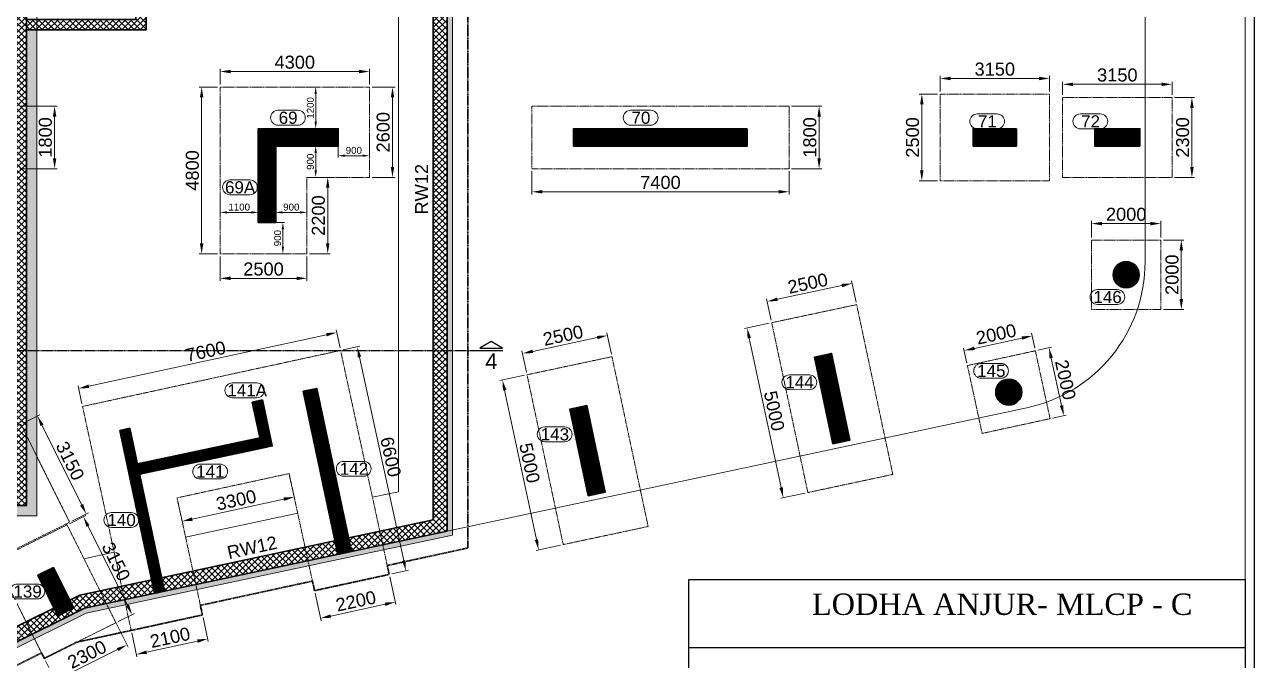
# Model space of a CAD drawing. Header units: millimetres. Extents: x 99112 to 332273, y 431815 to 552227.
# Drawn here: x 214210 to 249608, y 498788 to 517099 of the extents above; entities that cross this region are included whole.
import ezdxf
from ezdxf.enums import TextEntityAlignment as Align

# ---------------------------------------------------------------- set-up
doc = ezdxf.new("R2010")
doc.units = ezdxf.units.MM
doc.header["$LTSCALE"] = 100
doc.header["$MEASUREMENT"] = 0
doc.linetypes.add('HIDDEN', pattern=[0.375, 0.25, -0.125])
for name, color, linetype, lineweight in [('COL HATCH', 67, 'Continuous', 25), ('colno', 11, 'Continuous', 15), ('COLUMN', 84, 'Continuous', 30), ('DIM', 8, 'Continuous', 13), ('FOOTING', 12, 'HIDDEN', 20), ('HATCH', 251, 'Continuous', 9), ('PEDESTAL HATCH', 59, 'Continuous', 13), ('RAFT', 42, 'HIDDEN', 30), ('RET WALL', 31, 'Continuous', 30), ('RET WALL HATCH', 57, 'Continuous', 13), ('SUNK', 251, 'Continuous', 9), ('TEXT', 255, 'Continuous', 25)]:
    doc.layers.add(name, color=color, linetype=linetype, lineweight=lineweight)
doc.layers.add('sec', color=2, linetype='Continuous')
doc.layers.add('SHEET', color=7, linetype='Continuous')
doc.styles.add('ARIAL', font='arial.ttf')
doc.styles.add('STYLE3', font='times.ttf', dxfattribs={"width": 0.8, "height": 12})
doc.dimstyles.new('100', dxfattribs={"dimscale": 100, "dimtxt": 2, "dimasz": 2, "dimexe": 0.5, "dimexo": 0.5, "dimgap": 0.5, "dimtad": 1, "dimdec": 0, "dimzin": 3, "dimdsep": 46, "dimtxsty": 'ARIAL', "dimcen": 0, "dimdle": 1, "dimclrd": 256, "dimclre": 256, "dimclrt": 4, "dimadec": 0, "dimazin": 0, "dimtfac": 1, "dimtdec": 0, "dimtmove": 0, "dimatfit": 3, "dimfxl": 0, "dimtolj": 1, "dimtzin": 0, "dimlwd": -1, "dimlwe": -1, "dimarcsym": 0})
doc.dimstyles.new('150', dxfattribs={"dimscale": 150, "dimtxt": 2.5, "dimasz": 2, "dimexe": 0.5, "dimexo": 0.5, "dimgap": 0.5, "dimtad": 1, "dimdec": 0, "dimzin": 3, "dimdsep": 46, "dimtxsty": 'ARIAL', "dimcen": 0, "dimdle": 1, "dimclrd": 256, "dimclre": 256, "dimclrt": 4, "dimadec": 0, "dimazin": 0, "dimtfac": 1, "dimtdec": 0, "dimtmove": 0, "dimatfit": 3, "dimfxl": 0, "dimtolj": 1, "dimtzin": 0, "dimlwd": -1, "dimlwe": -1, "dimarcsym": 0})
pattern_1 = [(45, (52825.942, -183310.497), (-8.83883476, 8.83883476), [])]

# ---------------------------------------------------------------- blocks, each defined once
blk = doc.blocks.new('*D120')
at = {"layer": 'DIM', "transparency": 16777216}
for p, q in [((240561, 515174), (240561, 515622)), ((243411, 515547), (240861, 515547)), ((243711, 515174), (243711, 515622))]:
    blk.add_line(p, q, dxfattribs=at)
for points in [[(240861, 515597), (240861, 515497), (240561, 515547)], [(243411, 515497), (243411, 515597), (243711, 515547)]]:
    blk.add_solid(points, dxfattribs=at)
at = {"layer": 'DIM', "color": 4, "transparency": 16777216, "insert": (242136, 515814), "char_height": 375, "attachment_point": 5, "style": 'ARIAL'}
blk.add_mtext('\\A1;3150', dxfattribs=at)
blk = doc.blocks.new('*D121')
at = {"layer": 'DIM', "transparency": 16777216}
for p, q in [((244087, 515074), (244087, 515453)), ((247237, 515074), (247237, 515453)), ((244387, 515378), (246937, 515378))]:
    blk.add_line(p, q, dxfattribs=at)
for points in [[(244387, 515428), (244387, 515328), (244087, 515378)], [(246937, 515328), (246937, 515428), (247237, 515378)]]:
    blk.add_solid(points, dxfattribs=at)
at = {"layer": 'DIM', "color": 4, "transparency": 16777216, "insert": (245662, 515645), "char_height": 375, "attachment_point": 5, "style": 'ARIAL'}
blk.add_mtext('\\A1;3150', dxfattribs=at)
blk = doc.blocks.new('*D122')
at = {"layer": 'DIM', "transparency": 16777216}
for p, q in [((247312, 514999), (247884, 514999)), ((247809, 514699), (247809, 512999)), ((247312, 512699), (247884, 512699))]:
    blk.add_line(p, q, dxfattribs=at)
for points in [[(247859, 514699), (247759, 514699), (247809, 514999)], [(247759, 512999), (247859, 512999), (247809, 512699)]]:
    blk.add_solid(points, dxfattribs=at)
at = {"layer": 'DIM', "color": 4, "transparency": 16777216, "insert": (247542, 513849), "char_height": 375, "attachment_point": 5, "rotation": 90, "style": 'ARIAL'}
blk.add_mtext('\\A1;2300', dxfattribs=at)
blk = doc.blocks.new('*D123')
at = {"layer": 'DIM', "transparency": 16777216}
for p, q in [((240486, 515099), (239960, 515099)), ((240035, 514799), (240035, 512899)), ((240486, 512599), (239960, 512599))]:
    blk.add_line(p, q, dxfattribs=at)
for points in [[(240085, 514799), (239985, 514799), (240035, 515099)], [(239985, 512899), (240085, 512899), (240035, 512599)]]:
    blk.add_solid(points, dxfattribs=at)
at = {"layer": 'DIM', "color": 4, "transparency": 16777216, "insert": (239769, 513849), "char_height": 375, "attachment_point": 5, "rotation": 90, "style": 'ARIAL'}
blk.add_mtext('\\A1;2500', dxfattribs=at)
blk = doc.blocks.new('*D124')
at = {"layer": 'DIM', "transparency": 16777216}
for p, q in [((244917, 510970), (244917, 511443)), ((245217, 511368), (246617, 511368)), ((246917, 510970), (246917, 511443))]:
    blk.add_line(p, q, dxfattribs=at)
for points in [[(245217, 511418), (245217, 511318), (244917, 511368)], [(246617, 511318), (246617, 511418), (246917, 511368)]]:
    blk.add_solid(points, dxfattribs=at)
at = {"layer": 'DIM', "color": 4, "transparency": 16777216, "insert": (245917, 511634), "char_height": 375, "attachment_point": 5, "style": 'ARIAL'}
blk.add_mtext('\\A1;2000', dxfattribs=at)
blk = doc.blocks.new('*D125')
at = {"layer": 'DIM', "transparency": 16777216}
for p, q in [((246992, 510895), (247579, 510895)), ((247504, 510595), (247504, 509195)), ((246992, 508895), (247579, 508895))]:
    blk.add_line(p, q, dxfattribs=at)
for points in [[(247554, 510595), (247454, 510595), (247504, 510895)], [(247454, 509195), (247554, 509195), (247504, 508895)]]:
    blk.add_solid(points, dxfattribs=at)
at = {"layer": 'DIM', "color": 4, "transparency": 16777216, "insert": (247238, 509895), "char_height": 375, "attachment_point": 5, "rotation": 90, "style": 'ARIAL'}
blk.add_mtext('\\A1;2000', dxfattribs=at)
blk = doc.blocks.new('*D126')
at = {"layer": 'DIM', "transparency": 16777216}
for p, q in [((242916, 508071), (241547, 507774)), ((243286, 507777), (243193, 508208)), ((241332, 507353), (241238, 507784))]:
    blk.add_line(p, q, dxfattribs=at)
for points in [[(242926, 508022), (242905, 508120), (243209, 508135)], [(241537, 507823), (241558, 507725), (241254, 507711)]]:
    blk.add_solid(points, dxfattribs=at)
at = {"layer": 'DIM', "color": 4, "transparency": 16777216, "insert": (242175, 508183), "char_height": 375, "attachment_point": 5, "rotation": 12.2463, "style": 'ARIAL'}
blk.add_mtext('\\A1;2000', dxfattribs=at)
blk = doc.blocks.new('*D127')
at = {"layer": 'DIM', "transparency": 16777216}
for p, q in [((243375, 507720), (243770, 507806)), ((243760, 507497), (244057, 506128)), ((243800, 505765), (244194, 505851))]:
    blk.add_line(p, q, dxfattribs=at)
for points in [[(243809, 507507), (243711, 507486), (243697, 507790)], [(244008, 506118), (244106, 506139), (244121, 505835)]]:
    blk.add_solid(points, dxfattribs=at)
at = {"layer": 'DIM', "color": 4, "transparency": 16777216, "insert": (244169, 506869), "char_height": 375, "attachment_point": 5, "rotation": 282.2463, "style": 'ARIAL'}
blk.add_mtext('\\A1;2000', dxfattribs=at)
blk = doc.blocks.new('*D155')
at = {"layer": 'DIM', "transparency": 16777216}
for p, q in [((214075, 514749), (215149, 514749)), ((215074, 514449), (215074, 513249)), ((214075, 512949), (215149, 512949))]:
    blk.add_line(p, q, dxfattribs=at)
for points in [[(215124, 514449), (215024, 514449), (215074, 514749)], [(215024, 513249), (215124, 513249), (215074, 512949)]]:
    blk.add_solid(points, dxfattribs=at)
at = {"layer": 'DIM', "color": 4, "transparency": 16777216, "insert": (214807, 513849), "char_height": 375, "attachment_point": 5, "rotation": 90, "style": 'ARIAL'}
blk.add_mtext('\\A1;1800', dxfattribs=at)
blk = doc.blocks.new('*D157')
at = {"layer": 'DIM', "transparency": 16777216}
for p, q in [((219837, 515374), (219837, 515822)), ((223837, 515747), (220137, 515747)), ((224137, 515374), (224137, 515822))]:
    blk.add_line(p, q, dxfattribs=at)
for points in [[(220137, 515797), (220137, 515697), (219837, 515747)], [(223837, 515697), (223837, 515797), (224137, 515747)]]:
    blk.add_solid(points, dxfattribs=at)
at = {"layer": 'DIM', "color": 4, "transparency": 16777216, "insert": (221987, 516014), "char_height": 375, "attachment_point": 5, "style": 'ARIAL'}
blk.add_mtext('\\A1;4300', dxfattribs=at)
blk = doc.blocks.new('*D158')
at = {"layer": 'DIM', "transparency": 16777216}
for p, q in [((224212, 515299), (224875, 515299)), ((224800, 514999), (224800, 512999)), ((224212, 512699), (224875, 512699))]:
    blk.add_line(p, q, dxfattribs=at)
for points in [[(224850, 514999), (224750, 514999), (224800, 515299)], [(224750, 512999), (224850, 512999), (224800, 512699)]]:
    blk.add_solid(points, dxfattribs=at)
at = {"layer": 'DIM', "color": 4, "transparency": 16777216, "insert": (224533, 513999), "char_height": 375, "attachment_point": 5, "rotation": 90, "style": 'ARIAL'}
blk.add_mtext('\\A1;2600', dxfattribs=at)
blk = doc.blocks.new('*D159')
at = {"layer": 'DIM', "transparency": 16777216}
for p, q in [((219762, 515299), (219231, 515299)), ((219306, 510799), (219306, 514999)), ((219762, 510499), (219231, 510499))]:
    blk.add_line(p, q, dxfattribs=at)
for points in [[(219356, 514999), (219256, 514999), (219306, 515299)], [(219256, 510799), (219356, 510799), (219306, 510499)]]:
    blk.add_solid(points, dxfattribs=at)
at = {"layer": 'DIM', "color": 4, "transparency": 16777216, "insert": (219040, 512899), "char_height": 375, "attachment_point": 5, "rotation": 90, "style": 'ARIAL'}
blk.add_mtext('\\A1;4800', dxfattribs=at)
blk = doc.blocks.new('*D160')
at = {"layer": 'DIM', "transparency": 16777216}
for p, q in [((219837, 510424), (219837, 509716)), ((222337, 510424), (222337, 509716)), ((220137, 509791), (222037, 509791))]:
    blk.add_line(p, q, dxfattribs=at)
for points in [[(220137, 509841), (220137, 509741), (219837, 509791)], [(222037, 509741), (222037, 509841), (222337, 509791)]]:
    blk.add_solid(points, dxfattribs=at)
at = {"layer": 'DIM', "color": 4, "transparency": 16777216, "insert": (221087, 510057), "char_height": 375, "attachment_point": 5, "style": 'ARIAL'}
blk.add_mtext('\\A1;2500', dxfattribs=at)
blk = doc.blocks.new('*D161')
at = {"layer": 'DIM', "transparency": 16777216}
for p, q in [((222412, 512699), (223010, 512699)), ((222935, 512399), (222935, 510799)), ((222412, 510499), (223010, 510499))]:
    blk.add_line(p, q, dxfattribs=at)
for points in [[(222985, 512399), (222885, 512399), (222935, 512699)], [(222885, 510799), (222985, 510799), (222935, 510499)]]:
    blk.add_solid(points, dxfattribs=at)
at = {"layer": 'DIM', "color": 4, "transparency": 16777216, "insert": (222668, 511599), "char_height": 375, "attachment_point": 5, "rotation": 90, "style": 'ARIAL'}
blk.add_mtext('\\A1;2200', dxfattribs=at)
blk = doc.blocks.new('*D265')
at = {"layer": 'DIM', "transparency": 16777216}
for p, q in [((214170, 505622), (214647, 505859)), ((214713, 505557), (215850, 503275)), ((215574, 502802), (216051, 503039))]:
    blk.add_line(p, q, dxfattribs=at)
for points in [[(214758, 505580), (214669, 505535), (214580, 505826)], [(215805, 503252), (215895, 503297), (215984, 503006)]]:
    blk.add_solid(points, dxfattribs=at)
at = {"layer": 'DIM', "color": 4, "transparency": 16777216, "insert": (215520, 504535), "char_height": 375, "attachment_point": 5, "rotation": 296.467, "style": 'ARIAL'}
blk.add_mtext('\\A1;3150', dxfattribs=at)
blk = doc.blocks.new('*D266')
at = {"layer": 'DIM', "transparency": 16777216}
for p, q in [((215500, 502726), (215969, 502960)), ((216036, 502658), (217172, 500375)), ((216904, 499906), (217373, 500140))]:
    blk.add_line(p, q, dxfattribs=at)
for points in [[(216080, 502680), (215991, 502635), (215902, 502926)], [(217127, 500353), (217217, 500397), (217306, 500106)]]:
    blk.add_solid(points, dxfattribs=at)
at = {"layer": 'DIM', "color": 4, "transparency": 16777216, "insert": (216842, 501635), "char_height": 375, "attachment_point": 5, "rotation": 296.467, "style": 'ARIAL'}
blk.add_mtext('\\A1;3150', dxfattribs=at)
blk = doc.blocks.new('*D267')
at = {"layer": 'DIM', "transparency": 16777216}
for p, q in [((216870, 499806), (217188, 499166)), ((214811, 498780), (215129, 498141)), ((216886, 499100), (215364, 498342))]:
    blk.add_line(p, q, dxfattribs=at)
for points in [[(216908, 499055), (216864, 499144), (217155, 499233)], [(215342, 498387), (215387, 498297), (215096, 498208)]]:
    blk.add_solid(points, dxfattribs=at)
at = {"layer": 'DIM', "color": 4, "transparency": 16777216, "insert": (216006, 498960), "char_height": 375, "attachment_point": 5, "rotation": 26.467, "style": 'ARIAL'}
blk.add_mtext('\\A1;2300', dxfattribs=at)
blk = doc.blocks.new('*D268')
at = {"layer": 'DIM', "transparency": 16777216}
for p, q in [((216058, 506683), (222899, 508168)), ((223289, 507787), (223176, 508305)), ((215862, 506175), (215749, 506693))]:
    blk.add_line(p, q, dxfattribs=at)
for points in [[(222910, 508119), (222889, 508217), (223192, 508231)], [(216048, 506732), (216069, 506634), (215765, 506619)]]:
    blk.add_solid(points, dxfattribs=at)
at = {"layer": 'DIM', "color": 4, "transparency": 16777216, "insert": (219422, 507686), "char_height": 375, "attachment_point": 5, "rotation": 12.2463, "style": 'ARIAL'}
blk.add_mtext('\\A1;7600', dxfattribs=at)
blk = doc.blocks.new('*D269')
at = {"layer": 'DIM', "transparency": 16777216}
for p, q in [((223378, 507730), (223860, 507835)), ((223850, 507525), (225123, 501662)), ((224778, 501280), (225260, 501385))]:
    blk.add_line(p, q, dxfattribs=at)
for points in [[(223899, 507536), (223801, 507515), (223786, 507819)], [(225074, 501651), (225172, 501673), (225186, 501369)]]:
    blk.add_solid(points, dxfattribs=at)
at = {"layer": 'DIM', "color": 4, "transparency": 16777216, "insert": (224747, 504650), "char_height": 375, "attachment_point": 5, "rotation": 282.2463, "style": 'ARIAL'}
blk.add_mtext('\\A1;6600', dxfattribs=at)
blk = doc.blocks.new('*D270')
at = {"layer": 'DIM', "transparency": 16777216}
for p, q in [((224721, 501191), (224893, 500396)), ((222571, 500724), (222743, 499929)), ((224584, 500405), (223020, 500066))]:
    blk.add_line(p, q, dxfattribs=at)
for points in [[(224595, 500357), (224573, 500454), (224877, 500469)], [(223010, 500115), (223031, 500017), (222727, 500002)]]:
    blk.add_solid(points, dxfattribs=at)
at = {"layer": 'DIM', "color": 4, "transparency": 16777216, "insert": (223746, 500496), "char_height": 375, "attachment_point": 5, "rotation": 12.2463, "style": 'ARIAL'}
blk.add_mtext('\\A1;2200', dxfattribs=at)
blk = doc.blocks.new('*D271')
at = {"layer": 'DIM', "transparency": 16777216}
for p, q in [((219346, 500024), (219495, 499336)), ((217293, 499579), (217443, 498890)), ((219186, 499345), (217720, 499027))]:
    blk.add_line(p, q, dxfattribs=at)
for points in [[(219197, 499296), (219175, 499394), (219479, 499409)], [(217710, 499076), (217731, 498978), (217427, 498963)]]:
    blk.add_solid(points, dxfattribs=at)
at = {"layer": 'DIM', "color": 4, "transparency": 16777216, "insert": (218397, 499447), "char_height": 375, "attachment_point": 5, "rotation": 12.2463, "style": 'ARIAL'}
blk.add_mtext('\\A1;2100', dxfattribs=at)
blk = doc.blocks.new('*D272')
at = {"layer": 'DIM', "transparency": 16777216}
for p, q in [((221839, 504096), (221985, 503421)), ((218614, 503396), (218760, 502721)), ((221676, 503431), (219038, 502858))]:
    blk.add_line(p, q, dxfattribs=at)
for points in [[(221687, 503382), (221665, 503480), (221969, 503495)], [(219027, 502907), (219048, 502809), (218744, 502795)]]:
    blk.add_solid(points, dxfattribs=at)
at = {"layer": 'DIM', "color": 4, "transparency": 16777216, "insert": (220300, 503405), "char_height": 375, "attachment_point": 5, "rotation": 12.2463, "style": 'ARIAL'}
blk.add_mtext('\\A1;3300', dxfattribs=at)
blk = doc.blocks.new('*D273')
at = {"layer": 'DIM', "transparency": 16777216}
for p, q in [((235877, 509188), (237735, 509584)), ((238143, 509107), (238013, 509719)), ((235698, 508587), (235568, 509199))]:
    blk.add_line(p, q, dxfattribs=at)
for points in [[(237746, 509535), (237725, 509632), (238029, 509646)], [(235867, 509237), (235887, 509139), (235584, 509125)]]:
    blk.add_solid(points, dxfattribs=at)
at = {"layer": 'DIM', "color": 4, "transparency": 16777216, "insert": (236751, 509646), "char_height": 375, "attachment_point": 5, "rotation": 12.0174, "style": 'ARIAL'}
blk.add_mtext('\\A1;2500', dxfattribs=at)
blk = doc.blocks.new('*D274')
at = {"layer": 'DIM', "transparency": 16777216}
for p, q in [((235640, 508498), (234933, 508347)), ((235069, 508069), (235985, 503766)), ((236681, 503607), (235974, 503457))]:
    blk.add_line(p, q, dxfattribs=at)
for points in [[(235118, 508080), (235020, 508059), (235006, 508363)], [(235936, 503755), (236034, 503776), (236047, 503472)]]:
    blk.add_solid(points, dxfattribs=at)
at = {"layer": 'DIM', "color": 4, "transparency": 16777216, "insert": (235787, 505973), "char_height": 375, "attachment_point": 5, "rotation": 282.0174, "style": 'ARIAL'}
blk.add_mtext('\\A1;5000', dxfattribs=at)
blk = doc.blocks.new('stp layout 12-03-19')
at = {"layer": 'PEDESTAL HATCH'}
h = blk.add_hatch(dxfattribs=at)
h.set_pattern_fill('ANSI33', color=256, scale=1000, style=0)
h.set_pattern_definition([(45, (285009.31, 520902.9), (-176.7767, 176.7767), []), (45, (285186.1, 520902.9), (-176.7767, 176.7767), [125, -62.5])])
h.paths.add_polyline_path([(45610, 38360), (2450, 38360), (2450, 38210), (45460, 38210), (45460, 5123.4), (35024.9, 2902), (6395.8, -11351.3), (1546.4, -1611), (12736.3, 3960.1), (14777.9, -140.6), (18985.3, 1954.1), (21618.3, -3326), (21883.3, -3193.8), (19118.7, 2359.3), (14912.6, 261.8), (12936.7, 4230.6), (1345.3, -1543.6), (6328.3, -11552.5), (35074.7, 2759.3), (45610, 5002)])
h = blk.add_hatch(dxfattribs=at)
h.set_pattern_fill('ANSI33', color=256, scale=1000, style=0)
h.set_pattern_definition([(45, (52048.63, 152289.1), (-176.7767, 176.7767), []), (45, (52225.4, 152289.1), (-176.7767, 176.7767), [125, -62.5])])
h.paths.add_polyline_path([(2450, 5810), (4440, 5810), (4440, 5560), (33650, 5560), (33650, 19560), (33350, 19560), (33350, 5860), (2450, 5860)])
at = {"layer": 'RET WALL HATCH'}
h = blk.add_hatch(dxfattribs=at)
h.set_pattern_fill('ANSI37', color=256, scale=1000, style=0)
h.set_pattern_definition([(45, (285009.31, 661434.82), (-88.388348, 88.388348), []), (135, (285009.31, 661434.82), (-88.388348, -88.388348), [])])
h.paths.add_polyline_path([(33350, 37710), (36800, 37710), (36800, 37810), (45060, 37810), (45060, 5447.2), (34892, 3282.7), (21618.2, -3325.8), (18985.3, 1954.1), (14777.9, -140.6), (12735, 3962.6), (1546.4, -1611), (6395.8, -11351.3), (35024.9, 2902), (45460, 5123.4), (45460, 38210), (2450, 38210), (2450, 5860), (33350, 5860)])
h.paths.add_polyline_path([(32950, 25560), (14600, 25560), (14600, 31460), (32950, 31460)], flags=16)
h.paths.add_polyline_path([(32950, 31960), (14600, 31960), (14600, 37710), (32950, 37710)], flags=16)
h.paths.add_polyline_path([(32950, 25060), (32950, 19110), (14600, 19110), (14600, 25060)], flags=16)
h.paths.add_polyline_path([(32950, 18710), (32950, 6260), (24400, 6260), (24400, 18710)], flags=16)
h.paths.add_polyline_path([(24000, 18710), (24000, 6260), (14600, 6260), (14600, 18710)], flags=16)
h.paths.add_polyline_path([(14200, 25510), (2850, 25510), (2850, 25110), (14200, 25110), (14200, 19110), (2850, 19110), (2850, 18710), (14200, 18710), (14200, 6260), (2850, 6260), (2850, 37810), (14200, 37810), (14200, 31910), (2850, 31910), (2850, 31510), (14200, 31510)], flags=16)
h.paths.add_polyline_path([(18805.5, 1417.7), (21256.7, -3505.8), (17407.4, -5422.2), (14956.1, -498.7)], flags=16)
h.paths.add_polyline_path([(12555.5, 3425.8), (14416.1, -311.5), (17049.3, -5600.5), (6575.6, -10815), (2082, -1789.3), (10528, 2416.2)], flags=16)
h = blk.add_hatch(dxfattribs=at)
h.set_pattern_fill('ANSI37', color=256, scale=1000, style=0)
h.set_pattern_definition([(45, (-180912.04, -497388.57), (-88.388348, 88.388348), []), (135, (-180912.04, -497388.57), (-88.388348, -88.388348), [])])
h.paths.add_polyline_path([(33350, 19860), (36500, 19860), (36500, 34560), (36800, 34560), (36800, 19560), (33350, 19560)])
at = {"layer": 'FOOTING', "linetype": 'Continuous'}
for points in [[(43310.4, 6097.2), (44060, 6256.7), (44060, 21510)], [(37930.9, 4952), (41158.6, 5639.1)], [(35006.4, 4329.5), (35876.9, 4514.8)]]:
    blk.add_lwpolyline(points, dxfattribs=at)
at = {"layer": 'HATCH'}
blk.add_lwpolyline([(32445.9, 4310.2), (33865.3, 1459), (34798.2, 1923.4), (36068.6, 2199.2), (34504.9, 5335.3), (34594.4, 5379.9), (33650, 7276.8), (33650, 38810), (30400, 38810)], dxfattribs=at)
at = {"layer": 'PEDESTAL HATCH', "elevation": -389.1}
blk.add_lwpolyline([(2450, 38210), (2450, 38360), (45610, 38360), (45610, 5002), (35074.7, 2759.3), (6328.3, -11552.5), (1345.3, -1543.6)], dxfattribs=at)
at = {"layer": 'PEDESTAL HATCH'}
blk.add_lwpolyline([(33650, 19560), (33650, 5560), (4440, 5560)], dxfattribs=at)
at = {"layer": 'RAFT', "elevation": -389.1}
blk.add_lwpolyline([(46060, 24910), (46060, 4637.7), (43736.6, 4133.4), (43792.6, 3875.7), (41642.6, 3409), (41583.9, 3684.8), (38357.9, 2984.6), (38417.7, 2709.1), (34798.2, 1923.4), (33865.5, 1459), (33787.5, 1615.7), (29401, -568.1)], dxfattribs=at)
at = {"layer": 'RET WALL'}
for points in [[(34892, 3282.7), (45060, 5447.2), (45060, 37810), (36800, 37810), (36800, 37710), (33350, 37710), (33350, 5860), (2450, 5860), (2450, 38210), (45460, 38210), (45460, 5123.4), (35024.9, 2902), (6395.8, -11351.3), (1546.4, -1611), (12735, 3962.6), (14777.9, -140.6), (18985.3, 1954.1), (21618.2, -3325.8), (34892, 3282.7)], [(33350, 19860), (36500, 19860), (36500, 34560), (36800, 34560), (36800, 19560), (33350, 19560), (33350, 19860)]]:
    blk.add_lwpolyline(points, dxfattribs=at)
at = {"layer": 'TEXT', "style": 'ARIAL'}
for rotation, p in [(90, (44913.5, 14241.2)), (12.24631, (39176.4, 4315.4))]:
    blk.add_text('RW12', height=375, rotation=rotation, dxfattribs=at).set_placement(p)
blk = doc.blocks.new('*D398')
at = {"layer": 'DIM', "transparency": 16777216}
for p, q in [((228835, 507689), (230693, 508084)), ((231101, 507608), (230971, 508220)), ((228656, 507088), (228526, 507700))]:
    blk.add_line(p, q, dxfattribs=at)
for points in [[(230704, 508036), (230683, 508133), (230987, 508147)], [(228824, 507738), (228845, 507640), (228541, 507626)]]:
    blk.add_solid(points, dxfattribs=at)
at = {"layer": 'DIM', "color": 4, "transparency": 16777216, "insert": (229708, 508147), "char_height": 375, "attachment_point": 5, "rotation": 12.0174, "style": 'ARIAL'}
blk.add_mtext('\\A1;2500', dxfattribs=at)
blk = doc.blocks.new('*D399')
at = {"layer": 'DIM', "transparency": 16777216}
for p, q in [((228598, 506999), (227891, 506848)), ((228026, 506570), (228943, 502267)), ((229639, 502108), (228932, 501958))]:
    blk.add_line(p, q, dxfattribs=at)
for points in [[(228075, 506581), (227978, 506560), (227964, 506864)], [(228894, 502256), (228991, 502277), (229005, 501973)]]:
    blk.add_solid(points, dxfattribs=at)
at = {"layer": 'DIM', "color": 4, "transparency": 16777216, "insert": (228745, 504474), "char_height": 375, "attachment_point": 5, "rotation": 282.0174, "style": 'ARIAL'}
blk.add_mtext('\\A1;5000', dxfattribs=at)
blk = doc.blocks.new('*D401')
at = {"layer": 'DIM', "transparency": 16777216}
for p, q in [((236287, 514749), (237154, 514749)), ((237079, 513249), (237079, 514449)), ((236287, 512949), (237154, 512949))]:
    blk.add_line(p, q, dxfattribs=at)
for points in [[(237129, 514449), (237029, 514449), (237079, 514749)], [(237029, 513249), (237129, 513249), (237079, 512949)]]:
    blk.add_solid(points, dxfattribs=at)
at = {"layer": 'DIM', "color": 4, "transparency": 16777216, "insert": (236813, 513849), "char_height": 375, "attachment_point": 5, "rotation": 90, "style": 'ARIAL'}
blk.add_mtext('\\A1;1800', dxfattribs=at)
blk = doc.blocks.new('*D402')
at = {"layer": 'DIM', "transparency": 16777216}
for p, q in [((228812, 512874), (228812, 512209)), ((236212, 512874), (236212, 512209)), ((235912, 512284), (229112, 512284))]:
    blk.add_line(p, q, dxfattribs=at)
for points in [[(229112, 512334), (229112, 512234), (228812, 512284)], [(235912, 512234), (235912, 512334), (236212, 512284)]]:
    blk.add_solid(points, dxfattribs=at)
at = {"layer": 'DIM', "color": 4, "transparency": 16777216, "insert": (232512, 512551), "char_height": 375, "attachment_point": 5, "style": 'ARIAL'}
blk.add_mtext('\\A1;7400', dxfattribs=at)
blk = doc.blocks.new('*D667')
at = {"layer": 'DIM', "transparency": 16777216}
for p, q in [((222323, 515299), (222638, 515299)), ((222588, 514299), (222588, 515099)), ((222323, 514099), (222638, 514099))]:
    blk.add_line(p, q, dxfattribs=at)
for points in [[(222622, 515099), (222555, 515099), (222588, 515299)], [(222555, 514299), (222622, 514299), (222588, 514099)]]:
    blk.add_solid(points, dxfattribs=at)
at = {"layer": 'DIM', "color": 4, "transparency": 16777216, "insert": (222436, 514699), "char_height": 200, "attachment_point": 5, "rotation": 90, "style": 'ARIAL'}
blk.add_mtext('\\A1;1200', dxfattribs=at)
blk = doc.blocks.new('*D668')
at = {"layer": 'DIM', "transparency": 16777216}
for p, q in [((221437, 511962), (221437, 511640)), ((222337, 511962), (222337, 511640)), ((221637, 511690), (222137, 511690))]:
    blk.add_line(p, q, dxfattribs=at)
for points in [[(221637, 511724), (221637, 511657), (221437, 511690)], [(222137, 511657), (222137, 511724), (222337, 511690)]]:
    blk.add_solid(points, dxfattribs=at)
at = {"layer": 'DIM', "color": 4, "transparency": 16777216, "insert": (221887, 511842), "char_height": 200, "attachment_point": 5, "style": 'ARIAL'}
blk.add_mtext('\\A1;900', dxfattribs=at)
blk = doc.blocks.new('*D669')
at = {"layer": 'DIM', "transparency": 16777216}
for p, q in [((219837, 511962), (219837, 511640)), ((220937, 511962), (220937, 511640)), ((220737, 511690), (220037, 511690))]:
    blk.add_line(p, q, dxfattribs=at)
for points in [[(220037, 511724), (220037, 511657), (219837, 511690)], [(220737, 511657), (220737, 511724), (220937, 511690)]]:
    blk.add_solid(points, dxfattribs=at)
at = {"layer": 'DIM', "color": 4, "transparency": 16777216, "insert": (220387, 511842), "char_height": 200, "attachment_point": 5, "style": 'ARIAL'}
blk.add_mtext('\\A1;1100', dxfattribs=at)
blk = doc.blocks.new('*D670')
at = {"layer": 'DIM', "transparency": 16777216}
for p, q in [((222323, 513599), (222638, 513599)), ((222588, 513399), (222588, 512899)), ((222323, 512699), (222638, 512699))]:
    blk.add_line(p, q, dxfattribs=at)
for points in [[(222622, 513399), (222555, 513399), (222588, 513599)], [(222555, 512899), (222622, 512899), (222588, 512699)]]:
    blk.add_solid(points, dxfattribs=at)
at = {"layer": 'DIM', "color": 4, "transparency": 16777216, "insert": (222436, 513149), "char_height": 200, "attachment_point": 5, "rotation": 90, "style": 'ARIAL'}
blk.add_mtext('\\A1;900', dxfattribs=at)
blk = doc.blocks.new('*D671')
at = {"layer": 'DIM', "transparency": 16777216}
for p, q in [((223237, 513799), (223237, 513273)), ((224137, 513799), (224137, 513273)), ((223437, 513323), (223937, 513323))]:
    blk.add_line(p, q, dxfattribs=at)
for points in [[(223437, 513356), (223437, 513289), (223237, 513323)], [(223937, 513289), (223937, 513356), (224137, 513323)]]:
    blk.add_solid(points, dxfattribs=at)
at = {"layer": 'DIM', "color": 4, "transparency": 16777216, "insert": (223687, 513475), "char_height": 200, "attachment_point": 5, "style": 'ARIAL'}
blk.add_mtext('\\A1;900', dxfattribs=at)
blk = doc.blocks.new('*D672')
at = {"layer": 'DIM', "transparency": 16777216}
for p, q in [((221237, 511399), (221695, 511399)), ((221645, 511199), (221645, 510699)), ((221237, 510499), (221695, 510499))]:
    blk.add_line(p, q, dxfattribs=at)
for points in [[(221678, 511199), (221611, 511199), (221645, 511399)], [(221611, 510699), (221678, 510699), (221645, 510499)]]:
    blk.add_solid(points, dxfattribs=at)
at = {"layer": 'DIM', "color": 4, "transparency": 16777216, "insert": (221493, 510949), "char_height": 200, "attachment_point": 5, "rotation": 90, "style": 'ARIAL'}
blk.add_mtext('\\A1;900', dxfattribs=at)
blk = doc.blocks.new('Z$W@#0B193674')
at = {"layer": 'HATCH', "ltscale": 1000}
blk.add_line((102350, -25179), (102350, -4150), dxfattribs=at)
blk.add_lwpolyline([(79508, -33522), (98945, -29385)], dxfattribs=at)
blk.add_arc((98050, -25179), 4300, 282.0174, 0, dxfattribs=at)
blk = doc.blocks.new('Z$W@#1A410294')
at = {"layer": 'HATCH'}
blk.add_blockref('Z$W@#0B193674', (26325, 68068), dxfattribs=at)

msp = doc.modelspace()

# ---------------------------------------------------------------- hatches: boundary and pattern name
at = {"layer": 'COL HATCH'}
h = msp.add_hatch(dxfattribs=at)
h.set_pattern_fill('ANSI31', color=256, scale=100, style=0)
h.set_pattern_definition([(45, (100, 0), (-8.83883476, 8.83883476), [])])
h.paths.add_polyline_path([(223237, 513598.6), (223237, 514098.6), (220937, 514098.6), (220937, 511398.6), (221437, 511398.6), (221437, 513598.6)])
h = msp.add_hatch(dxfattribs=at)
h.set_pattern_fill('ANSI31', color=256, scale=100, style=0)
h.paths.add_polyline_path([(235012, 514098.6), (235012, 513598.6), (230012, 513598.6), (230012, 514098.6)])
h = msp.add_hatch(dxfattribs=at)
h.set_pattern_fill('ANSI31', color=256, scale=100, style=0)
h.paths.add_polyline_path([(242761, 514098.6), (242761, 513598.6), (241511, 513598.6), (241511, 514098.6)])
h = msp.add_hatch(dxfattribs=at)
h.set_pattern_fill('ANSI31', color=256, scale=100, style=0)
h.set_pattern_definition([(45, (351, 0), (-8.83883476, 8.83883476), [])])
h.paths.add_polyline_path([(246312, 513598.6), (246312, 514098.6), (245012, 514098.6), (245012, 513598.6)])
h = msp.add_hatch(dxfattribs=at)
h.set_pattern_fill('ANSI31', color=256, scale=100, style=0)
h.set_pattern_definition([(45, (-226807.258, 134796.627), (-8.83883476, 8.83883476), [])])
edge = h.paths.add_edge_path()
edge.add_arc((245916.9, 509894.6), 375, 0, 360)
h = msp.add_hatch(dxfattribs=at)
h.set_pattern_fill('ANSI31', color=256, scale=100, angle=-0.22892, style=0)
h.set_pattern_definition([(44.771079, (-4171.596, 19.899), (-8.8034494, 8.87407902), [])])
h.paths.add_polyline_path([(237477.9, 505029.4), (237966.9, 505133.5), (237436, 507627.7), (236946.9, 507523.6)])
h = msp.add_hatch(dxfattribs=at)
h.set_pattern_fill('ANSI31', color=256, scale=100, style=0)
h.paths.add_polyline_path([(222229.7, 506537.7), (222620.9, 506621), (223620.3, 501926.2), (223229.1, 501842.9)])
h = msp.add_hatch(dxfattribs=at)
h.set_pattern_fill('ANSI31', color=256, scale=100, style=0)
h.set_pattern_definition([(45, (-227383.536, 134808.469), (-8.83883476, 8.83883476), [])])
edge = h.paths.add_edge_path()
edge.add_arc((242537, 506514.7), 375, 0, 360)
h = msp.add_hatch(dxfattribs=at)
h.set_pattern_fill('ANSI31', color=256, scale=100, style=0)
h.paths.add_polyline_path([(220762.5, 506225.4), (221056, 506287.8), (221337, 504967.4), (221043.6, 504905)])
h = msp.add_hatch(dxfattribs=at)
h.set_pattern_fill('ANSI31', color=256, scale=100, angle=-0.22892, style=0)
h.set_pattern_definition([(44.771079, (-11213.805, -1479.202), (-8.8034494, 8.87407902), [])])
h.paths.add_polyline_path([(230435.7, 503530.3), (230924.7, 503634.4), (230393.8, 506128.6), (229904.7, 506024.4)])
h = msp.add_hatch(dxfattribs=at)
h.set_pattern_fill('ANSI31', color=256, scale=100, style=0)
h.set_pattern_definition(pattern_1)
h.paths.add_polyline_path([(216948, 505413.4), (217241.4, 505475.8), (218240.8, 500781), (217947.4, 500718.6)])
h = msp.add_hatch(dxfattribs=at)
h.set_pattern_fill('ANSI31', color=256, scale=100, style=0)
h.set_pattern_definition(pattern_1)
h.paths.add_polyline_path([(217460.1, 504448.8), (217522.5, 504155.4), (221043.6, 504905), (220981.2, 505198.4)])
h = msp.add_hatch(dxfattribs=at)
h.set_pattern_fill('ANSI31', color=256, scale=100, angle=-0.02845, style=0)
h.set_pattern_definition([(251.467025, (371200.105, 980908.681), (11.85176104, -3.9731298), [])])
h.paths.add_polyline_path([(215170.9, 500076.8), (215618.5, 500299.6), (215039.1, 501463.4), (214591.5, 501240.5)])

# ---------------------------------------------------------------- linework, layer by layer
at = {"color": 0, "linetype": 'ByBlock'}
msp.add_line((233324.9, 499164.4), (249341.5, 499164.4), dxfattribs=at)
at = {"color": 5}
msp.add_lwpolyline([(99112.4, 433846.5), (249607.7, 433846.5), (249607.7, 540141.6), (99112.4, 540141.6)], close=True, dxfattribs=at)
at = {"color": 0, "linetype": 'ByBlock'}
msp.add_lwpolyline([(233324.9, 501121.3), (249341.5, 501121.3), (249341.5, 434112.6), (233324.9, 434112.6)], close=True, dxfattribs=at)
at = {"layer": 'colno'}
for points in [[(221502.7, 514202.4, -1), (221502.7, 514629.8), (222075.3, 514629.8, -1), (222075.3, 514202.4)], [(231657.1, 514202.4, -1), (231657.1, 514629.8), (232229.7, 514629.8, -1), (232229.7, 514202.4)], [(220120.9, 512198.3, -1), (220120.9, 512625.7), (220693.5, 512625.7, -1), (220693.5, 512198.3)]]:
    msp.add_lwpolyline(points, format="xyb", close=True, dxfattribs=at)
for points, elevation in [([(241629.1, 514096.6, -1), (241629.1, 514524), (242201.7, 514524, -1), (242201.7, 514096.6)], 10188.5), ([(244599.6, 514096.6, -1), (244599.6, 514524), (245172.2, 514524, -1), (245172.2, 514096.6)], 10188.5), ([(245089.4, 509040.2, -1), (245089.4, 509467.6), (245662, 509467.6, -1), (245662, 509040.2)], 10188.5), ([(241743, 506914, -1), (241743, 507341.4), (242315.5, 507341.4, -1), (242315.5, 506914)], 10188.5), ([(236223.1, 506586.8, -1), (236224.8, 507014.2), (236797.4, 507011.9, -1), (236795.7, 506584.5)], -1455.5), ([(220189.2, 506351.1, -1), (220189.2, 506778.5), (220896.4, 506778.5, -1), (220896.4, 506351.1)], -1455.5), ([(229180.9, 505087.7, -1), (229182.6, 505515.1), (229755.2, 505512.8, -1), (229753.5, 505085.4)], -1455.5), ([(219264.3, 504013.6, -1), (219264.3, 504441), (219836.9, 504441, -1), (219836.9, 504013.6)], -1455.5), ([(223398.2, 504093.6, -1), (223398.2, 504521), (223970.8, 504521, -1), (223970.8, 504093.6)], -1455.5), ([(216708.7, 502618.2, -1), (216708.7, 503045.6), (217281.3, 503045.6, -1), (217281.3, 502618.2)], -1455.5), ([(214004.3, 500559.8, -1), (214004.5, 500987.2), (214577.1, 500986.9, -1), (214576.8, 500559.5)], -1455.5)]:
    msp.add_lwpolyline(points, format="xyb", close=True, dxfattribs=dict(at, elevation=elevation))
at = {"layer": 'COLUMN'}
msp.add_line((221437, 513598.6), (220937, 513598.6), dxfattribs=at)
for points in [[(223237, 513598.6), (223237, 514098.6), (220937, 514098.6), (220937, 511398.6), (221437, 511398.6), (221437, 513598.6)], [(235012, 514098.6), (235012, 513598.6), (230012, 513598.6), (230012, 514098.6)], [(242761, 514098.6), (242761, 513598.6), (241511, 513598.6), (241511, 514098.6)], [(246312, 513598.6), (246312, 514098.6), (245012, 514098.6), (245012, 513598.6)], [(237477.9, 505029.4), (237966.9, 505133.5), (237436, 507627.7), (236946.9, 507523.6)], [(222229.7, 506537.7), (222620.9, 506621), (223620.3, 501926.2), (223229.1, 501842.9)], [(220762.5, 506225.4), (221056, 506287.8), (221337, 504967.4), (221043.6, 504905)], [(230435.7, 503530.3), (230924.7, 503634.4), (230393.8, 506128.6), (229904.7, 506024.4)], [(216948, 505413.4), (217241.4, 505475.8), (218240.8, 500781), (217947.4, 500718.6)], [(217460.1, 504448.8), (217522.5, 504155.4), (221043.6, 504905), (220981.2, 505198.4)], [(215170.9, 500076.8), (215618.5, 500299.6), (215039.1, 501463.4), (214591.5, 501240.5)]]:
    msp.add_lwpolyline(points, close=True, dxfattribs=at)
for centre in [(245916.9, 509894.6), (242537, 506514.7)]:
    msp.add_circle(centre, 375, dxfattribs=at)
at = {"layer": 'FOOTING'}
for points in [[(224137, 515298.6), (224137, 512698.6), (222337, 512698.6), (222337, 510498.6), (219837, 510498.6), (219837, 515298.6)], [(240561, 515098.6), (240561, 512598.6), (243711, 512598.6), (243711, 515098.6)], [(228812, 512948.6), (236212, 512948.6), (236212, 514748.6), (228812, 514748.6)], [(244087, 514998.6), (244087, 512698.6), (247237, 512698.6), (247237, 514998.6)], [(244916.9, 508894.6), (246916.9, 508894.6), (246916.9, 510894.6), (244916.9, 510894.6)], [(236754.8, 503623.1), (239200, 504143.6), (238159, 509034), (235713.8, 508513.5)], [(241771.9, 505325.4), (243726.4, 505749.6), (243302.2, 507704.1), (241347.7, 507279.8)], [(229712.6, 502124), (232157.8, 502644.5), (231116.8, 507534.9), (228671.6, 507014.4)], [(214102.6, 505588.3), (211864.6, 504474.1), (213268.5, 501654.2), (215506.5, 502768.4)], [(215432.5, 502692.5), (213373.6, 501667.5), (214777.5, 498847.6), (216836.4, 499872.7)]]:
    msp.add_lwpolyline(points, close=True, dxfattribs=at)
msp.add_lwpolyline([(219329.8, 500097.6), (217277.5, 499652.2), (215877.6, 506102), (223304.6, 507714), (224704.6, 501264.2), (222554.7, 500797.6), (221822.9, 504169.1), (218598, 503469.1), (219329.8, 500097.6)], dxfattribs=at)
at = {"layer": 'sec', "linetype": 'Continuous'}
msp.add_line((227236.7, 507710.9), (227978.6, 507710.9), dxfattribs=at)
msp.add_lwpolyline([(227310.7, 507778.6), (227965.4, 507778.6), (227638, 507967.6), (227310.7, 507778.6)], dxfattribs=at)
at = {"layer": 'sec', "linetype": 'HIDDEN'}
msp.add_lwpolyline([(181411.5, 507710.9), (227236.7, 507710.9)], dxfattribs=at)
at = {"layer": 'SUNK', "color": 6}
msp.add_lwpolyline([(99378.5, 434112.6), (249341.5, 434112.6), (249341.5, 539875.4), (99378.5, 539875.4)], close=True, dxfattribs=at)

# ---------------------------------------------------------------- block references
at = {"layer": 'DIM', "linetype": 'Continuous'}
msp.add_blockref('Z$W@#1A410294', (117787.5, 467380.7), dxfattribs=at)
at = {"layer": 'RET WALL'}
msp.add_blockref('stp layout 12-03-19', (180912, 497388.6), dxfattribs=at)

# ---------------------------------------------------------------- texts
at = {"layer": 'colno', "style": 'ARIAL'}
for s, p in [('69', (221795.3, 514416.6, -10188.5)), ('70', (231949.7, 514416.6, -10188.5)), ('71', (241921.6, 514310.8)), ('72', (244892.1, 514310.8)), ('69A', (220413.5, 512412.5, -10188.5)), ('146', (245381.9, 509254.4)), ('145', (242035.5, 507128.2)), ('141A', (220616.4, 506565.3, -11644)), ('142', (223690.7, 504307.8, -11644)), ('141', (219556.8, 504227.8, -11644)), ('140', (217001.3, 502832.4, -11644))]:
    msp.add_text(s, height=350, dxfattribs=at).set_placement(p, align=Align.MIDDLE_CENTER)
for s, rotation, p in [('144', 359.77108, (236516.5, 506799.8, -11644)), ('143', 359.77108, (229474.3, 505300.7, -11644)), ('139', 359.97155, (214296.9, 500773.9, -11644))]:
    msp.add_text(s, height=350, rotation=rotation, dxfattribs=at).set_placement(p, align=Align.MIDDLE_CENTER)
at = {"layer": 'sec', "linetype": 'Continuous', "style": 'ARIAL'}
msp.add_text('4', height=450, dxfattribs=at).set_placement((227469.3, 507177.9))
at = {"layer": 'SHEET', "color": 2, "style": 'STYLE3'}
msp.add_text('LODHA ANJUR- MLCP - C', height=615.505, dxfattribs=at).set_placement((236872.6, 500714.6), align=Align.TOP_LEFT)

# ---------------------------------------------------------------- dimensions: what is measured, and where the dimension line sits
at = {"layer": 'DIM'}
for base, p1, p2, dimstyle, picture, middle in [((219837, 515747.3), (224137, 515298.6), (219837, 515298.6), '150', '*D157', (221987, 516013.9)), ((240561, 515547), (243711, 515098.6), (240561, 515098.6), '150', '*D120', (242136, 515813.6)), ((247237, 515378.2), (244087, 514998.6), (247237, 514998.6), '150', '*D121', (245662, 515644.8)), ((224137, 513322.6), (223237, 513848.6), (224137, 513848.6), '100', '*D671', (223687, 513474.7)), ((228812, 512284.2, -389.1), (236212, 512948.6), (228812, 512948.6), '150', '*D402', (232512, 512550.6, -389.1)), ((219837, 511690.3), (220937, 512011.9), (219837, 512011.9), '100', '*D669', (220387, 511842.5)), ((222337, 511690.3), (221437, 512011.9), (222337, 512011.9), '100', '*D668', (221887, 511842.5)), ((246916.9, 511367.9), (244916.9, 510894.6), (246916.9, 510894.6), '150', '*D124', (245916.9, 511634.4)), ((222337, 509791), (219837, 510498.6), (222337, 510498.6), '150', '*D160', (221087, 510057.4))]:
    dim = msp.add_linear_dim(base=base, p1=p1, p2=p2, dimstyle=dimstyle, dxfattribs=at)
    dim.commit()
    dim.dimension.update_dxf_attribs({"geometry": picture, "text_midpoint": middle})
for base, p1, p2, dimstyle, picture, middle in [((219306.4, 515298.6), (219837, 510498.6), (219837, 515298.6), '150', '*D159', (219040, 512898.6)), ((222588.3, 515298.6), (222272.7, 514098.6), (222272.7, 515298.6), '100', '*D667', (222436.1, 514698.6)), ((224799.9, 512698.6), (224137, 515298.6), (224137, 512698.6), '150', '*D158', (224533.5, 513998.6)), ((240035.1, 512598.6), (240561, 515098.6), (240561, 512598.6), '150', '*D123', (239768.6, 513848.6)), ((215073.7, 512948.6), (213999.5, 514748.6), (213999.5, 512948.6), '150', '*D155', (214807.2, 513848.6)), ((237079.4, 514748.6), (236212, 512948.6), (236212, 514748.6), '150', '*D401', (236813, 513848.6)), ((247808.8, 512698.6), (247237, 514998.6), (247237, 512698.6), '150', '*D122', (247542.2, 513848.6)), ((222588.3, 512698.6), (222272.7, 513598.6), (222272.7, 512698.6), '100', '*D670', (222436.1, 513148.6)), ((222934.7, 510498.6), (222337, 512698.6), (222337, 510498.6), '150', '*D161', (222668.3, 511598.6)), ((221644.8, 510498.6), (221187, 511398.6), (221187, 510498.6), '100', '*D672', (221492.7, 510948.6)), ((247504.3, 508894.6), (246916.9, 510894.6), (246916.9, 508894.6), '150', '*D125', (247237.9, 509894.6))]:
    dim = msp.add_linear_dim(base=base, p1=p1, p2=p2, angle=90, dimstyle=dimstyle, dxfattribs=at)
    dim.commit()
    dim.dimension.update_dxf_attribs({"geometry": picture, "text_midpoint": middle})
for p1, p2, distance, picture, middle in [((235713.8, 508513.5), (238159, 509034), 625.7, '*D273', (236750.6, 509646.4)), ((228671.6, 507014.4), (231116.8, 507534.9), 625.7, '*D398', (229708.4, 508147.3)), ((235713.8, 508513.5), (236754.8, 503623.1), -723.5, '*D274', (235787.3, 505973.1)), ((243302.2, 507704.1), (241347.7, 507279.8), -440.8, '*D126', (242174.9, 508183.1)), ((215877.6, 506102), (223304.6, 507714), 529.3, '*D268', (219422.3, 507685.7)), ((223304.6, 507714), (224704.6, 501264.2), 493, '*D269', (224746.8, 504650.2)), ((243302.2, 507704.1), (243726.4, 505749.6), 403.6, '*D127', (244169.1, 506869)), ((228671.6, 507014.4), (229712.6, 502124), -723.5, '*D399', (228745.1, 504474)), ((214102.6, 505588.3), (215506.5, 502768.4), 532.9, '*D265', (215520.2, 504534.7)), ((221822.9, 504169.1), (218598, 503469.1), 690.1, '*D272', (220300.3, 503405.2)), ((215432.5, 502692.5), (216836.4, 499872.7), 524.2, '*D266', (216842.5, 501635.1)), ((224704.6, 501264.2), (222554.7, 500797.6), 813.7, '*D270', (223745.7, 500496.1)), ((216836.4, 499872.7), (214777.5, 498847.6), 714.1, '*D267', (216006.4, 498959.5)), ((219329.8, 500097.6), (217277.5, 499652.2), 704.8, '*D271', (218396.6, 499446.5))]:
    dim = msp.add_aligned_dim(p1=p1, p2=p2, distance=distance, dimstyle='150', dxfattribs=at)
    dim.commit()
    dim.dimension.update_dxf_attribs({"geometry": picture, "text_midpoint": middle})

doc.saveas('drawing.dxf')
